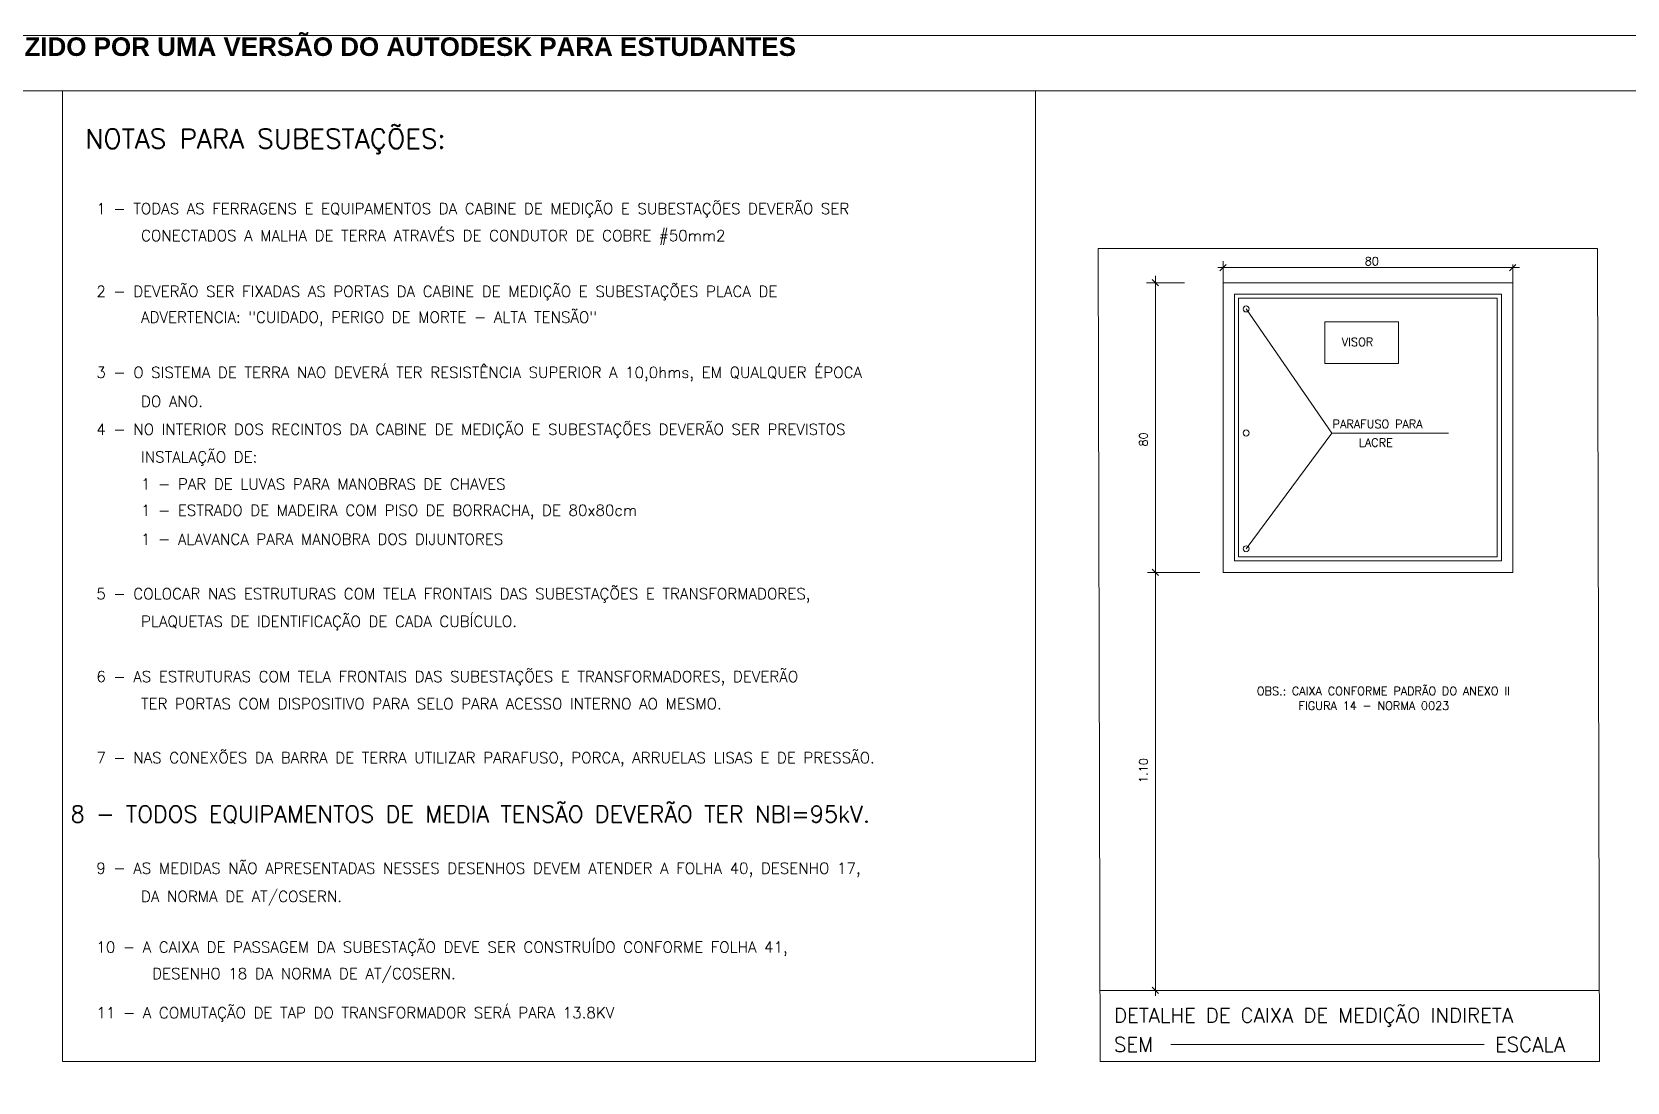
# Model space of a CAD drawing. Header units: inches. Extents: x 5 to 1823, y 18 to 726.
# Drawn here: x 385 to 674.1, y 422.3 to 612.6 of the extents above; entities that cross this region are included whole.
import ezdxf

# ---------------------------------------------------------------- set-up
doc = ezdxf.new("R2010")
doc.units = ezdxf.units.IN
doc.header["$MEASUREMENT"] = 0
for name, color, linetype in [('PDF2_0', 7, 'Continuous'), ('PDF2_EL0001', 1, 'Continuous'), ('PDF2_ENIT-AQ0T002', 6, 'Continuous'), ('PDF2_ENIT-EL00002', 2, 'Continuous'), ('PDF2_FORMATOS', 7, 'Continuous'), ('PDF2_Layer 1', 7, 'Continuous'), ('PDF2_Texto', 1, 'Continuous')]:
    doc.layers.add(name, color=color, linetype=linetype)
doc.layers.add('PDF2_EL0012', color=7, linetype='Continuous', true_color=0x00dddd)
doc.layers.add('PDF2_EL0015', color=7, linetype='Continuous', true_color=0xdcdcdc)
doc.styles.add('PDF Arial Bold', font='arialbd.ttf')
doc.styles.add('PDF RomanS', font='romans__.ttf')

msp = doc.modelspace()

# ---------------------------------------------------------------- linework, layer by layer
at = {"layer": 'PDF2_0', "lineweight": 5}
for points in [[(605.09, 562.38), (620.65, 539.9), (605.09, 518.91)], [(620.65, 539.9), (641.78, 539.9)]]:
    msp.add_lwpolyline(points, dxfattribs=at)
for centre in [(605.1, 562.39), (605.1, 539.91), (605.1, 518.92)]:
    msp.add_circle(centre, 0.55, dxfattribs=at)
at = {"layer": 'PDF2_EL0001', "lineweight": 5}
for points in [[(651.36, 516.71), (651.36, 565.09), (602.98, 565.09), (602.98, 516.71)], [(619.37, 552.52), (632.73, 552.52), (632.73, 560.04), (619.37, 560.04)]]:
    msp.add_lwpolyline(points, close=True, dxfattribs=at)
at = {"layer": 'PDF2_EL0012', "lineweight": 5}
for points in [[(599.99, 569.88), (654.66, 569.88)], [(600.33, 569.29), (601.5, 570.46)], [(600.91, 571.04), (600.91, 567.14)], [(652.84, 569.29), (653.99, 570.46)], [(591.24, 567.14), (593.95, 567.14), (587.02, 567.14)], [(589.24, 566.55), (588.07, 567.72)], [(588.65, 437.93), (588.65, 568.39)], [(587.22, 514.64), (596.69, 514.64)], [(589.24, 514.06), (588.07, 515.23)], [(589.24, 438.31), (588.07, 439.48)], [(587.49, 438.89), (592.94, 438.89)]]:
    msp.add_lwpolyline(points, dxfattribs=at)
for points in [[(653.41, 567.14), (653.41, 570.46)], [(650.6, 517.45), (650.6, 564.33), (603.72, 564.33), (603.72, 517.45)]]:
    msp.add_lwpolyline(points, close=True, dxfattribs=at)
at = {"layer": 'PDF2_EL0015', "lineweight": 5}
msp.add_lwpolyline([(653.41, 514.64), (600.91, 514.64), (600.91, 567.14), (653.41, 567.14)], close=True, dxfattribs=at)
at = {"layer": 'PDF2_ENIT-AQ0T002', "lineweight": 5}
msp.add_lwpolyline([(591.44, 429.1), (648.26, 429.1)], dxfattribs=at)
at = {"layer": 'PDF2_ENIT-EL00002', "lineweight": 5}
msp.add_lwpolyline([(669.1, 438.89), (578.6, 438.89)], dxfattribs=at)
at = {"layer": 'PDF2_FORMATOS', "lineweight": 5}
for points in [[(390.56, 601.94), (566.92, 601.94), (566.92, 426.03), (390.56, 426.03)], [(578.28, 573.36), (668.79, 573.36), (669.12, 426.03), (578.62, 426.03)]]:
    msp.add_lwpolyline(points, close=True, dxfattribs=at)
at = {"layer": 'PDF2_Layer 1', "color": 30, "lineweight": 5, "true_color": 0xff7f00}
msp.add_lwpolyline([(25.47, 611.93), (866.45, 611.93), (866.45, 17.96), (25.47, 17.96)], close=True, dxfattribs=at)
at = {"layer": 'PDF2_Layer 1', "lineweight": 5}
msp.add_lwpolyline([(50.46, 27.95), (50.46, 601.94), (856.46, 601.94), (856.46, 27.95)], close=True, dxfattribs=at)
msp.add_lwpolyline([(50.46, 27.95), (50.46, 601.94), (856.46, 601.94), (856.46, 27.95)], close=True, dxfattribs=at)
msp.add_lwpolyline([(50.46, 27.95), (50.46, 601.94), (856.46, 601.94), (856.46, 27.95)], close=True, dxfattribs=at)

# ---------------------------------------------------------------- texts
at = {"layer": 'PDF2_Texto', "color": 7, "insert": (366.69, 608.19), "char_height": 3.3677, "attachment_point": 7, "style": 'PDF Arial Bold'}
msp.add_mtext('PRODUZIDO POR UMA VERSÃO DO AUTODESK PARA ESTUDANTES', dxfattribs=at)
at = {"layer": 'PDF2_Texto', "color": 6, "attachment_point": 7, "style": 'PDF RomanS'}
for s, insert, char_height in [('NOTAS PARA SUBESTAÇÕES:', (394.69, 590.49), 3.4961), ('DETALHE DE CAIXA DE MEDIÇÃO INDIRETA', (581.13, 432.32), 2.6249), ('SEM', (581.13, 427.78), 2.625), ('ESCALA', (650.19, 427.78), 2.625)]:
    msp.add_mtext(s, dxfattribs=dict(at, insert=insert, char_height=char_height))
at = {"layer": 'PDF2_Texto', "attachment_point": 7, "style": 'PDF RomanS'}
for s, insert, char_height in [('1 - TODAS AS FERRAGENS E EQUIPAMENTOS DA CABINE DE MEDIÇÃO E SUBESTAÇÕES DEVERÃO SER', (396.71, 578.99), 2), ('CONECTADOS A MALHA DE TERRA ATRAVÉS DE CONDUTOR DE COBRE #50mm2', (404.8, 574.02), 2), ('80', (626.58, 570.29), 1.5), ('2 - DEVERÃO SER FIXADAS AS PORTAS DA CABINE DE MEDIÇÃO E SUBESTAÇÕES PLACA DE', (396.71, 563.99), 2), ('ADVERTENCIA: "CUIDADO, PERIGO DE MORTE - ALTA TENSÃO"', (404.8, 559.29), 2), ('VISOR', (622.42, 555.65), 1.5), ('3 - O SISTEMA DE TERRA NAO DEVERÁ TER RESISTÊNCIA SUPERIOR A 10,0hms, EM QUALQUER ÉPOCA', (396.71, 549.28), 2), ('DO ANO.', (404.8, 544.64), 2), ('4 - NO INTERIOR DOS RECINTOS DA CABINE DE MEDIÇÃO E SUBESTAÇÕES DEVERÃO SER PREVISTOS', (396.71, 539), 2), ('PARAFUSO PARA', (620.76, 540.79), 1.5), ('LACRE', (625.52, 537.42), 1.5), ('INSTALAÇÃO DE:', (404.8, 533.99), 2), ('1 - PAR DE LUVAS PARA MANOBRAS DE CHAVES', (404.8, 529.65), 2), ('1 - ESTRADO DE MADEIRA COM PISO DE BORRACHA, DE 80x80cm', (404.8, 524.29), 2), ('1 - ALAVANCA PARA MANOBRA DOS DIJUNTORES', (404.8, 519.66), 2), ('5 - COLOCAR NAS ESTRUTURAS COM TELA FRONTAIS DAS SUBESTAÇÕES E TRANSFORMADORES,', (396.71, 509.16), 2), ('PLAQUETAS DE IDENTIFICAÇÃO DE CADA CUBÍCULO.', (404.8, 504.18), 2), ('6 - AS ESTRUTURAS COM TELA FRONTAIS DAS SUBESTAÇÕES E TRANSFORMADORES, DEVERÃO', (396.71, 494.16), 2), ('TER PORTAS COM DISPOSITIVO PARA SELO PARA ACESSO INTERNO AO MESMO.', (404.8, 489.83), 2), ('OBS.: CAIXA CONFORME PADRÃO DO ANEXO II', (607.02, 492.4), 1.5), ('FIGURA 14 - NORMA 0023', (614.6, 489.73), 1.5), ('7 - NAS CONEXÕES DA BARRA DE TERRA UTILIZAR PARAFUSO, PORCA, ARRUELAS LISAS E DE PRESSÃO.', (396.71, 479.45), 2), ('8 - TODOS EQUIPAMENTOS DE MEDIA TENSÃO DEVERÃO TER NBI=95kV.', (392.04, 469.06), 2.9999), ('9 - AS MEDIDAS NÃO APRESENTADAS NESSES DESENHOS DEVEM ATENDER A FOLHA 40, DESENHO 17,', (396.71, 459.43), 2), ('DA NORMA DE AT/COSERN.', (404.8, 454.26), 2), ('10 - A CAIXA DE PASSAGEM DA SUBESTAÇÃO DEVE SER CONSTRUÍDO CONFORME FOLHA 41,', (396.71, 445.13), 2), ('DESENHO 18 DA NORMA DE AT/COSERN.', (406.82, 440.27), 2), ('11 - A COMUTAÇÃO DE TAP DO TRANSFORMADOR SERÁ PARA 13.8KV', (396.73, 433.27), 2)]:
    msp.add_mtext(s, dxfattribs=dict(at, insert=insert, char_height=char_height))
at = {"layer": 'PDF2_Texto', "char_height": 1.5, "attachment_point": 7, "rotation": 90, "style": 'PDF RomanS'}
for s, insert in [('80', (587.23, 537.46)), ('1.10', (587.24, 476.48))]:
    msp.add_mtext(s, dxfattribs=dict(at, insert=insert))

doc.saveas('drawing.dxf')
